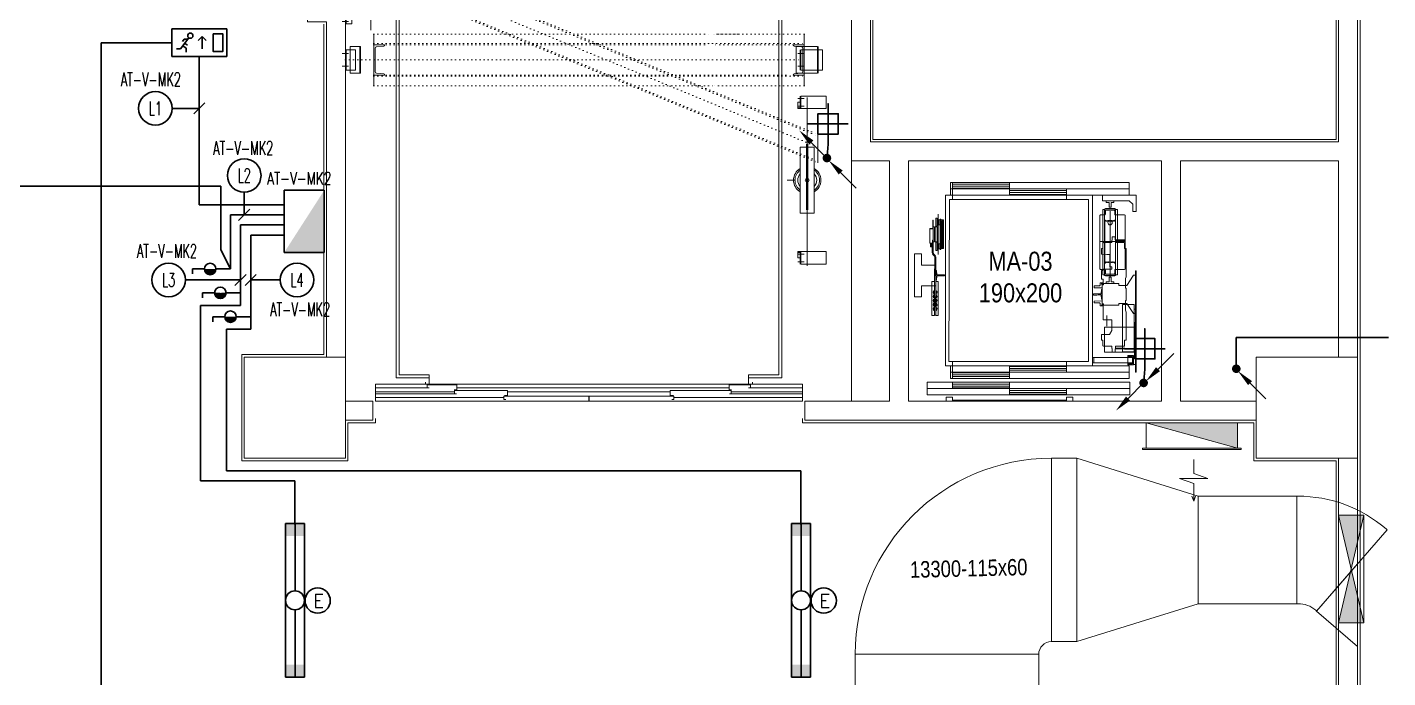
# Model space of a CAD drawing. Extents: x -2012 to 34975, y -1043 to 8321.
# Drawn here: x 24424 to 25500, y 2939 to 3453 of the extents above; entities that cross this region are included whole.
import ezdxf
from ezdxf.enums import TextEntityAlignment as Align

# ---------------------------------------------------------------- set-up
doc = ezdxf.new("R2010")
doc.units = 0
doc.header["$LTSCALE"] = 25
doc.header["$PDMODE"] = 1
doc.linetypes.add('DOT2', pattern=[0.125, 0, -0.125])
doc.layers.get('0').update_dxf_attribs({"color": 9, "lineweight": 9})
for name, color, linetype, lineweight in [('00', 9, 'Continuous', 9), ('01', 9, 'Continuous', 9), ('05V', 9, 'Continuous', 9), ('06D', 9, 'Continuous', 9), ('09', 9, 'Continuous', 9), ('14', 9, 'Continuous', 9), ('20', 9, 'DOT2', 9), ('21', 9, 'Continuous', 9), ('32-ekipman', 8, 'Continuous', 9), ('E-1x58W ETANŞ FLUORESAN ARMATÜR (DİKEY MONTAJ)', 7, 'Continuous', 30), ('E-1x8 W ACİL ÇIKIŞ ARMATÜRÜ (TİP2)', 7, 'Continuous', 30), ('E-2x36 W SIVAÜSTÜ FLUORESAN ARMATÜR (ETANŞ)', 7, 'Continuous', 30), ('E-ACİL AYDINLATMA KİTİ', 7, 'Continuous', 30), ('E-ANAHTAR (ETANŞ)', 7, 'Continuous', 30), ('E-AYDINLATMA VE PRİZ PANOSU', 7, 'Continuous', 30), ('E-KABLO', 7, 'Continuous', 30), ('E-LİNYE', 7, 'Continuous', 30), ('E-UPS PANOSU', 7, 'Continuous', 30), ('E-YUKARI ÇIKAN HAT', 7, 'Continuous', 30), ('E-YUKARIDAN GELEN HAT', 7, 'Continuous', 30)]:
    doc.layers.add(name, color=color, linetype=linetype, lineweight=lineweight)
doc.styles.add('E-YAZI', font='txttw.shx')
doc.styles.add('MuuM_TEXT-STANDART', font='ARIALN.TTF')
doc.styles.add('Y200-ARIAL', font='arial.ttf', dxfattribs={"width": 0.8})

# ---------------------------------------------------------------- blocks, each defined once
blk = doc.blocks.new('p-as-01')
at = {"layer": '06D'}
for p, q in [((-542, -67), (-542, -17)), ((-542, -17), (870, -17)), ((-542, -117), (-542, -67)), ((-542, -67), (870, -67)), ((870, -67), (-542, -67)), ((-525, -152), (-525, -17)), ((-525, -62), (-525, -17)), ((-525, -17), (-75, -17)), ((-525, -32), (-75, -32)), ((-525, -47), (-75, -47)), ((-75, -62), (-525, -62)), ((-75, -17), (-75, -62)), ((-75, -112), (-75, -67)), ((-75, -67), (375, -67)), ((-75, -82), (375, -82)), ((-75, -97), (375, -97)), ((375, -67), (375, -112)), ((870, -17), (870, -67)), ((870, -67), (870, -117)), ((582, -117), (-582, -117)), ((-582, -152), (-582, -117)), ((870, -117), (-582, -117)), ((-582, -120), (-582, -1432)), ((-550, -152), (-554, -1432)), ((550, -152), (-550, -152)), ((375, -112), (-75, -112)), ((375, -152), (375, -117)), ((550, -1432), (550, -152)), ((582, -1467), (582, -117)), ((660, -162), (660, -117)), ((660, -117), (925, -117)), ((720, -162), (660, -162)), ((690, -162), (690, -177)), ((750, -162), (690, -162)), ((690, -177), (712, -177)), ((712, -177), (712, -212)), ((712, -212), (728, -212)), ((872, -162), (720, -162)), ((728, -212), (728, -177)), ((728, -177), (750, -177)), ((750, -177), (750, -162)), ((900, -190), (872, -162)), ((900, -247), (900, -190)), ((925, -117), (925, -247)), ((-680, -377), (-680, -315)), ((-680, -315), (-680, -372)), ((-680, -315), (-678, -315)), ((-678, -315), (-680, -315)), ((-678, -377), (-678, -315)), ((-678, -315), (-678, -367)), ((-658, -364), (-658, -299)), ((-647, -299), (-658, -299)), ((-647, -364), (-647, -299)), ((-646, -320), (-647, -320)), ((-646, -320), (-646, -332)), ((-640, -322), (-646, -322)), ((-646, -332), (-646, -322)), ((-640, -267), (-640, -427)), ((-638, -267), (-640, -267)), ((-638, -267), (-638, -427)), ((-635, -322), (-638, -322)), ((-635, -312), (-635, -352)), ((-626, -312), (-635, -312)), ((-635, -332), (-635, -322)), ((-621, -307), (-626, -312)), ((-626, -312), (-626, -352)), ((-622, -308), (-622, -427)), ((-618, -307), (-621, -307)), ((-617, -308), (-618, -307)), ((-617, -308), (-617, -427)), ((-617, -318), (-614, -333)), ((-613, -313), (-599, -313)), ((-599, -313), (-613, -313)), ((-613, -315), (-613, -313)), ((-613, -313), (-613, -315)), ((-613, -315), (-599, -315)), ((-613, -315), (-599, -315)), ((-608, -318), (-610, -333)), ((-608, -535), (-608, -318)), ((-602, -318), (-608, -318)), ((-602, -318), (-602, -427)), ((-598, -319), (-598, -316)), ((-598, -316), (-598, -319)), ((-598, -319), (-598, -535)), ((-598, -319), (-598, -535)), ((-596, -316), (-596, -537)), ((-596, -537), (-596, -316)), ((676, -231), (663, -231)), ((663, -748), (663, -231)), ((676, -265), (676, -230)), ((676, -241), (676, -728)), ((679, -265), (676, -265)), ((679, -230), (679, -265)), ((679, -317), (681, -315)), ((679, -653), (679, -317)), ((681, -315), (684, -315)), ((757, -223), (683, -223)), ((683, -223), (757, -223)), ((757, -226), (683, -226)), ((684, -315), (686, -320)), ((694, -320), (695, -318)), ((695, -318), (697, -318)), ((697, -318), (698, -320)), ((706, -320), (707, -318)), ((707, -318), (709, -318)), ((709, -318), (710, -320)), ((718, -320), (719, -318)), ((719, -318), (721, -318)), ((720, -762), (720, -245)), ((721, -318), (722, -320)), ((730, -320), (731, -318)), ((731, -318), (733, -318)), ((733, -318), (734, -320)), ((742, -320), (743, -318)), ((743, -318), (745, -318)), ((745, -318), (746, -320)), ((754, -320), (756, -315)), ((756, -315), (760, -315)), ((760, -315), (762, -317)), ((761, -265), (761, -230)), ((764, -265), (761, -265)), ((762, -317), (762, -653)), ((764, -230), (764, -265)), ((764, -231), (778, -231)), ((764, -241), (764, -728)), ((778, -748), (778, -231)), ((925, -247), (900, -247)), ((-679, -382), (-706, -382)), ((-706, -493), (-706, -382)), ((-706, -383), (-678, -383)), ((-680, -372), (-678, -372)), ((-678, -372), (-680, -372)), ((-680, -377), (-680, -372)), ((-678, -377), (-680, -377)), ((-680, -377), (-678, -377)), ((-679, -382), (-679, -377)), ((-678, -367), (-678, -572)), ((-668, -367), (-678, -367)), ((-678, -367), (-678, -386)), ((-678, -372), (-678, -367)), ((-678, -377), (-678, -372)), ((-668, -367), (-668, -386)), ((-668, -427), (-668, -386)), ((-668, -396), (-668, -395)), ((-668, -427), (-668, -487)), ((-646, -367), (-662, -367)), ((-662, -367), (-662, -394)), ((-662, -427), (-662, -394)), ((-662, -394), (-662, -394)), ((-662, -395), (-662, -395)), ((-662, -460), (-662, -427)), ((-658, -342), (-658, -351)), ((-658, -360), (-658, -351)), ((-647, -364), (-658, -364)), ((-646, -344), (-647, -344)), ((-647, -351), (-647, -359)), ((-646, -332), (-646, -342)), ((-646, -344), (-646, -332)), ((-640, -342), (-646, -342)), ((-646, -394), (-646, -367)), ((-646, -427), (-646, -394)), ((-646, -460), (-646, -427)), ((-646, -395), (-646, -395)), ((-640, -427), (-640, -587)), ((-635, -342), (-638, -342)), ((-638, -427), (-638, -587)), ((-635, -332), (-635, -342)), ((-626, -352), (-635, -352)), ((-622, -356), (-626, -352)), ((-622, -546), (-622, -427)), ((-622, -432), (-622, -427)), ((-617, -546), (-617, -427)), ((-614, -520), (-614, -333)), ((-610, -333), (-614, -333)), ((-610, -333), (-610, -520)), ((-602, -535), (-602, -427)), ((690, -324), (690, -324)), ((702, -324), (702, -324)), ((714, -324), (714, -324)), ((726, -324), (726, -324)), ((738, -324), (738, -324)), ((750, -324), (750, -324)), ((-689, -498), (-701, -498)), ((-699, -498), (-699, -523)), ((-691, -498), (-691, -523)), ((-686, -572), (-686, -497)), ((-684, -476), (-684, -476)), ((-684, -493), (-684, -476)), ((-680, -477), (-680, -538)), ((-678, -477), (-680, -477)), ((-678, -477), (-680, -477)), ((-680, -482), (-680, -477)), ((-680, -538), (-680, -482)), ((-678, -482), (-680, -482)), ((-680, -482), (-678, -482)), ((-679, -477), (-679, -473)), ((-678, -449), (-678, -487)), ((-678, -477), (-678, -538)), ((-678, -482), (-678, -477)), ((-678, -538), (-678, -482)), ((-668, -487), (-678, -487)), ((-662, -459), (-662, -459)), ((-662, -460), (-662, -486)), ((-662, -460), (-662, -460)), ((-662, -486), (-646, -486)), ((-658, -554), (-658, -489)), ((-647, -489), (-658, -489)), ((-647, -554), (-647, -489)), ((-647, -503), (-647, -495)), ((-646, -510), (-647, -510)), ((-646, -534), (-647, -534)), ((-646, -486), (-646, -460)), ((-646, -460), (-646, -460)), ((-646, -510), (-646, -522)), ((-640, -512), (-646, -512)), ((-646, -522), (-646, -512)), ((-646, -534), (-646, -522)), ((-646, -522), (-646, -532)), ((-640, -532), (-646, -532)), ((-646, -459), (-646, -459)), ((-635, -512), (-638, -512)), ((-635, -532), (-638, -532)), ((-635, -542), (-635, -502)), ((-626, -502), (-635, -502)), ((-635, -522), (-635, -512)), ((-635, -522), (-635, -512)), ((-635, -522), (-635, -532)), ((-635, -522), (-635, -532)), ((-622, -498), (-626, -502)), ((-626, -542), (-626, -502)), ((-617, -535), (-614, -520)), ((-610, -520), (-614, -520)), ((-608, -535), (-610, -520)), ((-602, -535), (-608, -535)), ((-598, -535), (-598, -537)), ((-598, -535), (-598, -537)), ((640, -485), (840, -485)), ((-771, -582), (-825, -582)), ((-825, -582), (-825, -752)), ((-771, -670), (-771, -582)), ((-680, -538), (-678, -538)), ((-680, -538), (-678, -538)), ((-679, -589), (-671, -598)), ((-673, -584), (-665, -592)), ((-666, -609), (-666, -752)), ((-658, -550), (-658, -541)), ((-647, -554), (-658, -554)), ((-658, -609), (-658, -752)), ((-638, -587), (-640, -587)), ((-626, -542), (-635, -542)), ((-621, -547), (-626, -542)), ((-618, -547), (-621, -547)), ((-617, -546), (-618, -547)), ((-613, -538), (-599, -538)), ((-599, -538), (-613, -538)), ((-613, -538), (-613, -540)), ((-613, -538), (-613, -540)), ((-613, -540), (-599, -540)), ((-613, -540), (-599, -540)), ((-825, -752), (-825, -922)), ((-658, -670), (-771, -670)), ((-668, -1066), (-668, -700)), ((-668, -700), (-658, -700)), ((-666, -752), (-658, -752)), ((-658, -752), (-658, -670)), ((-658, -1066), (-658, -700)), ((-652, -713), (-658, -711)), ((-658, -711), (-658, -793)), ((-658, -834), (-658, -752)), ((-658, -752), (-658, -752)), ((-650, -748), (-652, -713)), ((-625, -748), (-650, -748)), ((-615, -748), (-625, -748)), ((-590, -748), (-615, -748)), ((-590, -756), (-590, -748)), ((676, -748), (663, -748)), ((679, -714), (676, -714)), ((676, -714), (676, -749)), ((681, -655), (679, -653)), ((679, -749), (679, -714)), ((684, -655), (681, -655)), ((686, -649), (684, -655)), ((690, -646), (690, -646)), ((695, -651), (694, -649)), ((697, -651), (695, -651)), ((698, -649), (697, -651)), ((702, -646), (702, -646)), ((707, -651), (706, -649)), ((709, -651), (707, -651)), ((710, -649), (709, -651)), ((714, -646), (714, -646)), ((719, -651), (718, -649)), ((721, -651), (719, -651)), ((722, -649), (721, -651)), ((726, -646), (726, -646)), ((731, -651), (730, -649)), ((733, -651), (731, -651)), ((734, -649), (733, -651)), ((738, -646), (738, -646)), ((743, -651), (742, -649)), ((745, -651), (743, -651)), ((746, -649), (745, -651)), ((750, -646), (750, -646)), ((756, -655), (754, -649)), ((760, -655), (756, -655)), ((762, -653), (760, -655)), ((764, -714), (761, -714)), ((761, -714), (761, -749)), ((764, -749), (764, -714)), ((764, -748), (778, -748)), ((852, -832), (904, -751)), ((904, -751), (920, -751)), ((920, -751), (920, -730)), ((920, -730), (925, -730)), ((925, -730), (925, -903)), ((-771, -922), (-771, -834)), ((-771, -834), (-658, -834)), ((-688, -1070), (-688, -800)), ((-674, -800), (-688, -800)), ((-674, -800), (-674, -802)), ((-674, -802), (-674, -800)), ((-674, -800), (-668, -800)), ((-674, -802), (-674, -802)), ((-668, -912), (-668, -800)), ((-668, -804), (-668, -800)), ((-668, -804), (-668, -804)), ((-658, -793), (-652, -790)), ((-658, -804), (-658, -800)), ((-658, -800), (-652, -800)), ((-658, -804), (-658, -829)), ((-658, -804), (-658, -804)), ((-652, -790), (-650, -756)), ((-652, -802), (-652, -800)), ((-638, -800), (-652, -800)), ((-652, -800), (-652, -802)), ((-652, -802), (-652, -802)), ((-650, -756), (-625, -756)), ((-638, -1070), (-638, -800)), ((-625, -756), (-615, -756)), ((-615, -756), (-590, -756)), ((653, -821), (653, -817)), ((653, -817), (788, -817)), ((668, -821), (653, -821)), ((658, -902), (658, -827)), ((658, -827), (668, -827)), ((668, -827), (668, -821)), ((757, -753), (683, -753)), ((757, -756), (683, -756)), ((683, -756), (757, -756)), ((712, -802), (690, -802)), ((690, -802), (690, -817)), ((690, -817), (750, -817)), ((728, -767), (712, -767)), ((712, -767), (712, -802)), ((728, -802), (728, -767)), ((750, -802), (728, -802)), ((750, -817), (750, -802)), ((788, -817), (788, -832)), ((788, -832), (852, -832)), ((-825, -922), (-771, -922)), ((-668, -877), (-672, -880)), ((-672, -880), (-672, -890)), ((-672, -890), (-668, -893)), ((-668, -910), (-672, -913)), ((-672, -913), (-672, -923)), ((-672, -923), (-668, -926)), ((-668, -943), (-672, -946)), ((-672, -946), (-672, -956)), ((-672, -956), (-668, -959)), ((-654, -880), (-658, -877)), ((-658, -893), (-654, -890)), ((-654, -913), (-658, -910)), ((-658, -926), (-654, -923)), ((-654, -946), (-658, -943)), ((-658, -959), (-654, -956)), ((-654, -890), (-654, -880)), ((-654, -923), (-654, -913)), ((-654, -956), (-654, -946)), ((615, -898), (590, -898)), ((590, -898), (590, -907)), ((590, -907), (615, -907)), ((625, -898), (615, -898)), ((615, -907), (625, -906)), ((650, -898), (625, -898)), ((625, -906), (650, -906)), ((652, -864), (650, -898)), ((650, -906), (652, -941)), ((658, -861), (652, -864)), ((652, -941), (658, -943)), ((658, -943), (658, -861)), ((658, -903), (658, -902)), ((658, -978), (658, -903)), ((925, -903), (925, -1076)), ((-674, -1070), (-688, -1070)), ((-674, -1070), (-674, -1068)), ((-674, -1068), (-674, -1069)), ((-674, -1068), (-674, -1068)), ((-674, -1068), (-674, -1068)), ((-674, -1069), (-668, -1069)), ((-668, -976), (-672, -979)), ((-672, -979), (-672, -989)), ((-672, -989), (-668, -992)), ((-668, -1009), (-672, -1012)), ((-672, -1012), (-672, -1022)), ((-672, -1022), (-668, -1025)), ((-668, -1066), (-668, -1069)), ((-668, -1066), (-668, -1066)), ((-668, -1066), (-658, -1066)), ((-654, -979), (-658, -976)), ((-658, -992), (-654, -989)), ((-654, -1012), (-658, -1009)), ((-658, -1025), (-654, -1022)), ((-658, -1064), (-658, -1040)), ((-658, -1066), (-658, -1069)), ((-658, -1066), (-658, -1066)), ((-658, -1069), (-652, -1069)), ((-654, -989), (-654, -979)), ((-654, -1022), (-654, -1012)), ((-652, -1070), (-652, -1066)), ((-652, -1066), (-652, -1069)), ((-652, -1066), (-652, -1066)), ((-638, -1070), (-652, -1070)), ((653, -988), (653, -984)), ((653, -984), (668, -984)), ((788, -988), (653, -988)), ((668, -978), (658, -978)), ((668, -984), (668, -978)), ((852, -973), (788, -973)), ((788, -973), (788, -988)), ((904, -1054), (852, -973)), ((920, -1054), (904, -1054)), ((920, -1076), (920, -1054)), ((925, -1076), (920, -1076)), ((-582, -1432), (-582, -1467)), ((870, -1467), (-582, -1467)), ((-554, -1432), (-525, -1432)), ((550, -1432), (-554, -1432)), ((-542, -1467), (-542, -1517)), ((-525, -1432), (-525, -1567)), ((375, -1472), (-75, -1472)), ((-75, -1472), (-75, -1517)), ((-75, -1487), (375, -1487)), ((-75, -1502), (375, -1502)), ((550, -1432), (375, -1432)), ((375, -1432), (375, -1467)), ((375, -1517), (375, -1472)), ((592, -1402), (582, -1402)), ((582, -1402), (582, -1442)), ((582, -1432), (582, -1467)), ((582, -1442), (592, -1442)), ((592, -1442), (592, -1402)), ((897, -1402), (592, -1402)), ((592, -1402), (592, -1442)), ((592, -1442), (897, -1442)), ((870, -1517), (870, -1467)), ((897, -1442), (897, -1402)), ((875, -1597), (-725, -1597)), ((-725, -1597), (-725, -1647)), ((-542, -1517), (870, -1517)), ((870, -1517), (-542, -1517)), ((-542, -1517), (-542, -1567)), ((-542, -1567), (870, -1567)), ((-75, -1522), (-525, -1522)), ((-525, -1522), (-525, -1567)), ((-525, -1537), (-75, -1537)), ((-525, -1552), (-75, -1552)), ((-525, -1567), (-75, -1567)), ((-75, -1597), (-525, -1597)), ((-525, -1597), (-525, -1642)), ((-525, -1612), (-75, -1612)), ((-75, -1517), (375, -1517)), ((-75, -1567), (-75, -1522)), ((-75, -1642), (-75, -1597)), ((870, -1567), (870, -1517)), ((875, -1647), (875, -1597)), ((875, -1647), (-725, -1647)), ((-725, -1647), (-725, -1697)), ((-725, -1647), (875, -1647)), ((-725, -1697), (875, -1697)), ((-525, -1714), (-575, -1714)), ((-575, -1714), (-575, -1747)), ((-525, -1627), (-75, -1627)), ((-525, -1642), (-75, -1642)), ((-525, -1747), (-525, -1714)), ((375, -1647), (-75, -1647)), ((-75, -1647), (-75, -1692)), ((-75, -1662), (375, -1662)), ((-75, -1677), (375, -1677)), ((-75, -1692), (375, -1692)), ((375, -1692), (375, -1647)), ((375, -1714), (425, -1714)), ((375, -1747), (375, -1714)), ((425, -1714), (425, -1747)), ((875, -1697), (875, -1647)), ((-575, -1747), (-525, -1747)), ((-525, -1737), (375, -1737)), ((425, -1747), (375, -1747))]:
    blk.add_line(p, q, dxfattribs=at)
at = {"layer": '06D', "ltscale": 15}
for p, q in [((640, -279), (640, -700)), ((678, -274), (645, -274)), ((683, -242), (683, -269)), ((752, -237), (688, -237)), ((757, -269), (757, -242)), ((835, -274), (762, -274)), ((840, -700), (840, -279)), ((645, -705), (678, -705)), ((683, -710), (683, -737)), ((688, -742), (752, -742)), ((757, -737), (757, -710)), ((762, -705), (835, -705))]:
    blk.add_line(p, q, dxfattribs=at)
at = {"layer": '06D', "ltscale": 0.25}
for p, q in [((667, -493), (664, -496)), ((664, -496), (664, -539)), ((734, -493), (667, -493)), ((737, -473), (734, -473)), ((734, -473), (734, -493)), ((761, -446), (737, -446)), ((737, -446), (737, -473)), ((761, -472), (761, -446)), ((837, -472), (761, -472)), ((764, -493), (764, -478)), ((764, -478), (837, -478)), ((831, -493), (764, -493)), ((834, -496), (831, -493)), ((834, -539), (834, -496)), ((837, -478), (837, -472)), ((664, -539), (652, -539)), ((652, -539), (652, -582)), ((655, -585), (694, -586)), ((694, -586), (719, -587)), ((719, -587), (719, -685)), ((846, -539), (834, -539)), ((846, -763), (846, -539)), ((666, -714), (652, -714)), ((652, -714), (652, -783)), ((733, -702), (666, -702)), ((666, -702), (666, -714)), ((719, -685), (733, -685)), ((733, -685), (733, -702)), ((594, -838), (594, -847)), ((637, -834), (597, -835)), ((597, -850), (658, -851)), ((637, -834), (637, -834)), ((641, -815), (641, -829)), ((666, -812), (644, -812)), ((652, -783), (666, -783)), ((658, -851), (658, -953)), ((666, -783), (666, -812)), ((842, -776), (846, -763)), ((842, -853), (842, -776)), ((843, -853), (842, -853)), ((846, -949), (846, -856)), ((-659, -920), (-659, -1004)), ((594, -958), (594, -966)), ((658, -953), (597, -955)), ((842, -1028), (842, -952)), ((842, -952), (843, -952)), ((597, -969), (637, -970)), ((637, -970), (637, -970)), ((641, -975), (641, -989)), ((644, -992), (666, -992)), ((666, -992), (666, -1102)), ((695, -1070), (695, -1154)), ((846, -1042), (842, -1028)), ((846, -1265), (846, -1042)), ((666, -1102), (733, -1102)), ((733, -1102), (733, -1187)), ((652, -1223), (652, -1265)), ((652, -1265), (664, -1265)), ((716, -1218), (655, -1220)), ((664, -1265), (664, -1308)), ((733, -1187), (716, -1218)), ((834, -1308), (834, -1265)), ((834, -1265), (846, -1265)), ((664, -1308), (667, -1311)), ((667, -1311), (734, -1311)), ((734, -1311), (734, -1331)), ((734, -1331), (737, -1331)), ((737, -1331), (737, -1358)), ((737, -1358), (761, -1358)), ((761, -1358), (761, -1332)), ((761, -1332), (837, -1332)), ((764, -1326), (764, -1311)), ((764, -1311), (831, -1311)), ((837, -1326), (764, -1326)), ((831, -1311), (834, -1308)), ((837, -1332), (837, -1326))]:
    blk.add_line(p, q, dxfattribs=at)
at = {"layer": '06D', "linetype": 'Continuous', "ltscale": 0.25}
for p, q in [((921, -717), (921, -1301)), ((921, -717), (925, -717)), ((925, -717), (925, -1300)), ((911, -983), (818, -983)), ((818, -983), (818, -1357)), ((911, -1357), (911, -983)), ((911, -1319), (911, -1019)), ((911, -1019), (921, -1019)), ((921, -1019), (921, -1319)), ((676, -1160), (676, -1360)), ((921, -1160), (676, -1160)), ((921, -1123), (916, -1123)), ((921, -1123), (916, -1123)), ((916, -1398), (916, -1123)), ((921, -1398), (921, -1123)), ((921, -1360), (676, -1360)), ((818, -1357), (911, -1357)), ((921, -1319), (911, -1319)), ((916, -1398), (921, -1398)), ((921, -1301), (921, -1309)), ((921, -1309), (921, -1315)), ((921, -1315), (921, -1323)), ((921, -1323), (921, -1517)), ((925, -1300), (925, -1309)), ((925, -1309), (925, -1315)), ((925, -1315), (925, -1324)), ((925, -1324), (925, -1517)), ((921, -1517), (925, -1517))]:
    blk.add_line(p, q, dxfattribs=at)
at = {"layer": '06D', "ltscale": 30}
for p, q in [((861, -1386), (861, -1458)), ((905, -1386), (861, -1386)), ((897, -1392), (861, -1392)), ((897, -1392), (897, -1452)), ((897, -1452), (861, -1452)), ((905, -1458), (861, -1458))]:
    blk.add_line(p, q, dxfattribs=at)
at = {"layer": '06D', "ltscale": 6}
for p, q in [((905, -1386), (905, -1458)), ((905, -1387), (925, -1387)), ((923, -1387), (923, -1457)), ((925, -1387), (925, -1457)), ((925, -1457), (905, -1457))]:
    blk.add_line(p, q, dxfattribs=at)
at = {"layer": '06D'}
for centre, radius in [((720, -335), 17.5), ((-612, -327), 3), ((-612, -527), 3)]:
    blk.add_circle(centre, radius, dxfattribs=at)
for centre, radius, start, end in [((-599, -316), 3, 0, 90), ((-599, -316), 3, 0, 90), ((-599, -316), 1, 0, 90), ((-599, -316), 1, 0, 90), ((645, -279), 5, 90, 180), ((683, -230), 7, 90, 180), ((678, -269), 5, 270, 0), ((683, -230), 4, 90, 180), ((688, -242), 5, 90, 180), ((690, -319), 4.3, 195, 270), ((690, -319), 4.3, 270, 345), ((702, -319), 4.3, 195, 270), ((702, -319), 4.3, 270, 345), ((714, -319), 4.3, 195, 270), ((714, -319), 4.3, 270, 345), ((726, -319), 4.3, 195, 270), ((726, -319), 4.3, 270, 345), ((738, -319), 4.3, 195, 270), ((738, -319), 4.3, 270, 345), ((750, -319), 4.3, 195, 270), ((750, -319), 4.3, 270, 345), ((752, -242), 5, 0, 90), ((757, -230), 7, 0, 90), ((757, -230), 4, 0, 90), ((762, -269), 5, 180, 270), ((835, -279), 5, 0, 90), ((-612, -327), 3, 0, 180), ((-612, -327), 3, 180, 0), ((-701, -493), 5, 180, 270), ((-695, -523), 4, 180, 0), ((-689, -493), 5, 270, 0), ((-684, -470), 6, 270, 0), ((-612, -527), 3, 0, 180), ((-612, -527), 3, 180, 0), ((-599, -537), 1, 270, 0), ((-599, -537), 3, 270, 0), ((-599, -537), 3, 270, 0), ((-599, -537), 1, 270, 0), ((-662, -572), 24, 180, 225), ((-662, -572), 16, 180, 225), ((-682, -609), 16, 0, 45), ((-682, -609), 24, 0, 45), ((645, -700), 5, 180, 270), ((683, -749), 7, 180, 270), ((678, -710), 5, 0, 90), ((683, -749), 4, 180, 270), ((688, -737), 5, 180, 270), ((690, -650), 4.3, 90, 165), ((690, -650), 4.3, 15, 90), ((702, -650), 4.3, 90, 165), ((702, -650), 4.3, 15, 90), ((714, -650), 4.3, 90, 165), ((714, -650), 4.3, 15, 90), ((726, -650), 4.3, 90, 165), ((726, -650), 4.3, 15, 90), ((738, -650), 4.3, 90, 165), ((738, -650), 4.3, 15, 90), ((750, -650), 4.3, 90, 165), ((750, -650), 4.3, 15, 90), ((752, -737), 5, 270, 0), ((762, -710), 5, 90, 180), ((757, -749), 4, 270, 0), ((757, -749), 7, 270, 0), ((835, -700), 5, 270, 0), ((-663, -885), 15, 109.4712, 250.5288), ((-663, -918), 15, 109.4712, 250.5288), ((-663, -951), 15, 109.4712, 250.5288), ((-663, -885), 9.5, 121.7569, 238.2431), ((-663, -918), 9.5, 121.7569, 238.2431), ((-663, -951), 9.5, 121.7569, 238.2431), ((-663, -885), 6, 146.4427, 213.5573), ((-663, -918), 6, 146.4427, 213.5573), ((-663, -951), 6, 146.4427, 213.5573), ((-663, -885), 15, 289.4712, 70.5288), ((-663, -885), 9.5, 301.7569, 58.2431), ((-663, -885), 6, 326.4427, 33.5573), ((-663, -918), 15, 289.4712, 70.5288), ((-663, -918), 9.5, 301.7569, 58.2431), ((-663, -918), 6, 326.4427, 33.5573), ((-663, -951), 15, 289.4712, 70.5288), ((-663, -951), 9.5, 301.7569, 58.2431), ((-663, -951), 6, 326.4427, 33.5573), ((-663, -984), 15, 109.4712, 250.5288), ((-663, -1017), 15, 109.4712, 250.5288), ((-663, -984), 9.5, 121.7569, 238.2431), ((-663, -1017), 9.5, 121.7569, 238.2431), ((-663, -984), 6, 146.4427, 213.5573), ((-663, -1017), 6, 146.4427, 213.5573), ((-663, -984), 15, 289.4712, 70.5288), ((-663, -984), 9.5, 301.7569, 58.2431), ((-663, -984), 6, 326.4427, 33.5573), ((-663, -1017), 15, 289.4712, 70.5288), ((-663, -1017), 9.5, 301.7569, 58.2431), ((-663, -1017), 6, 326.4427, 33.5573)]:
    blk.add_arc(centre, radius, start, end, dxfattribs=at)
at = {"layer": '06D', "ltscale": 0.25}
for centre, radius, start, end in [((655, -582), 2.98, 180, 268.4759), ((597, -838), 3, 91.5, 180), ((597, -847), 2.99, 180, 268.6138), ((636, -829), 5, 280.303, 360), ((644, -815), 3, 90, 180), ((843, -856), 3, 360, 90), ((597, -958), 3, 91.3862, 180), ((597, -966), 3, 180, 268.5), ((843, -949), 3, 270, 0), ((636, -975), 5, 360, 79.697), ((644, -989), 3, 180, 270), ((655, -1223), 2.98, 91.5241, 180)]:
    blk.add_arc(centre, radius, start, end, dxfattribs=at)
blk = doc.blocks.new('p-kolon-80x80-vw')
at = {"layer": '01'}
blk.add_lwpolyline([(-40, -40), (-40, 40), (40, 40), (40, -40)], close=True, dxfattribs=at)
blk = doc.blocks.new('NPU240')
for p, q in [((0, -120), (0, 120)), ((0, 120), (85, 120)), ((21, 105), (79, 110)), ((85, 120), (85, 117)), ((10, -92), (10, 92)), ((21, -105), (79, -110)), ((0, -120), (85, -120)), ((85, -120), (85, -117))]:
    blk.add_line(p, q)
for centre, radius, start, end in [((78, 117), 6.5, 275, 0), ((22, 92), 13, 95, 180), ((22, -92), 13, 180, 265), ((78, -117), 6.5, 0, 85)]:
    blk.add_arc(centre, radius, start, end)
blk = doc.blocks.new('asansr-acilmayan')
for p in [(1926.2, 24884.5), (1926.2, 24884.5), (1926.2, 24884.5), (1926.2, 24866.5)]:
    blk.add_point(p)
at = {"layer": '06D'}
for p, q in [((1593.7, 25263.7), (1593.7, 25277.2)), ((1931.2, 25277.2), (1593.7, 25277.2)), ((1695.3, 25274.2), (1593.7, 25274.2)), ((1931.2, 25274.2), (1829.6, 25274.2)), ((1931.2, 25277.2), (1931.2, 25263.7)), ((1656.2, 25271.2), (1593.7, 25271.2)), ((1656.2, 25268.7), (1593.7, 25268.7)), ((1634.7, 25266.7), (1593.7, 25266.7)), ((1931.2, 25263.7), (1593.7, 25263.7)), ((1873.2, 25266.7), (1658, 25266.7)), ((1826.8, 25271.2), (1698.2, 25271.2)), ((1826.8, 25268.7), (1698.2, 25268.7)), ((1931.2, 25271.2), (1875, 25271.2)), ((1931.2, 25268.7), (1875, 25268.7)), ((1931.2, 25266.7), (1890.2, 25266.7)), ((1610, 25258.7), (1610, 24624.2)), ((1636.2, 25258.7), (1610, 25258.7)), ((1612.5, 25256.2), (1612.5, 24626.7)), ((1636.2, 25256.2), (1612.5, 25256.2)), ((1636.2, 25258.7), (1636.2, 25256.2)), ((1888.7, 25258.7), (1888.7, 25256.2)), ((1888.7, 25258.7), (1915, 25258.7)), ((1888.7, 25256.2), (1912.5, 25256.2)), ((1912.5, 24626.7), (1912.5, 25256.2)), ((1915, 24624.2), (1915, 25258.7)), ((1567.5, 25037.5), (1572.5, 25037.5)), ((1570, 25039.5), (1575, 25039.5)), ((1570, 25039.5), (1570, 25029.5)), ((1570.5, 25039.5), (1570.5, 25029.5)), ((1575, 25039.5), (1575, 25029.5)), ((1567.5, 25029), (1572.5, 25029)), ((1570, 25032), (1597.5, 25032)), ((1570, 25027.6), (1597.5, 25027.6)), ((1570, 25027), (1597.5, 25027)), ((1570, 25027), (1575, 25027)), ((1590, 25032), (1590, 24899)), ((1597.5, 25032), (1597.5, 25027)), ((1584.5, 24996.5), (1584.5, 24944.5)), ((1589.5, 24996.5), (1584.5, 24996.5)), ((1589.5, 24944.5), (1589.5, 24996.5)), ((1590.5, 24944.5), (1590.5, 24996.5)), ((1590.5, 24996.5), (1595.5, 24996.5)), ((1595.5, 24944.5), (1595.5, 24996.5)), ((1574.1, 24970.5), (1605.8, 24970.5)), ((1583.5, 24964.8), (1583.6, 24942.5)), ((1584.5, 24944.5), (1589.5, 24944.5)), ((1595.5, 24944.5), (1590.5, 24944.5)), ((1567.5, 24912), (1572.5, 24912)), ((1570, 24914), (1597.5, 24914)), ((1570, 24904), (1570, 24914)), ((1570, 24914), (1575, 24914)), ((1570, 24913.4), (1597.5, 24913.4)), ((1570, 24909), (1597.5, 24909)), ((1570.5, 24904), (1570.5, 24914)), ((1575, 24904), (1575, 24914)), ((1597.5, 24909), (1597.5, 24914)), ((1567.5, 24906), (1572.5, 24906)), ((1570, 24904), (1575, 24904)), ((1592.5, 24887.5), (1592.5, 24896)), ((1932.5, 24887.5), (1932.5, 24896)), ((1572.5, 24880.5), (1567.5, 24880.5)), ((1570, 24867.5), (1570, 24883.5)), ((1570, 24883.5), (1578, 24883.5)), ((1570.5, 24867.5), (1570.5, 24883.5)), ((1573.8, 24865), (1573.8, 24886)), ((1573.8, 24886), (1581.8, 24886)), ((1578, 24883.5), (1578, 24867.5)), ((1581.3, 24886), (1581.3, 24865)), ((1581.8, 24886), (1581.8, 24865)), ((1926.2, 24886), (1926.2, 24865)), ((1943.2, 24886), (1926.2, 24886)), ((1927.5, 24880.5), (1932.5, 24880.5)), ((1929.5, 24883.5), (1929.5, 24867.5)), ((1947, 24883.5), (1930, 24883.5)), ((1930, 24883.5), (1930, 24867.5)), ((1943.2, 24865), (1943.2, 24886)), ((1943.7, 24865), (1943.7, 24886)), ((1947, 24867.5), (1947, 24883.5)), ((1572.5, 24870.5), (1567.5, 24870.5)), ((1578, 24867.5), (1570, 24867.5)), ((1581.8, 24865), (1573.8, 24865)), ((1926.2, 24865), (1943.2, 24865)), ((1927.5, 24870.5), (1932.5, 24870.5)), ((1930, 24867.5), (1947, 24867.5)), ((1592.5, 24863.5), (1592.5, 24855)), ((1932.5, 24863.5), (1932.5, 24855)), ((1932.5, 24845), (1927.5, 24845)), ((1929.5, 24847), (1929.5, 24837)), ((1930, 24847), (1930, 24837)), ((1930, 24847), (1950, 24847)), ((1935, 24712.7), (1935, 24845.7)), ((1950, 24847), (1950, 24837)), ((1930, 24842), (1927.5, 24842)), ((1927.5, 24842), (1927.5, 24837)), ((1932.5, 24839), (1927.5, 24839)), ((1930, 24837.6), (1927.5, 24837.6)), ((1930, 24837), (1927.5, 24837)), ((1930, 24837), (1950, 24837)), ((1943.5, 24794.2), (1943.5, 24816.5)), ((1929.5, 24806.5), (1929.5, 24754.5)), ((1929.5, 24806.5), (1934.5, 24806.5)), ((1934.5, 24809), (1934.5, 24757)), ((1935.5, 24809), (1935.5, 24757)), ((1940.5, 24806.5), (1935.5, 24806.5)), ((1940.5, 24754.5), (1940.5, 24806.5)), ((1925.8, 24780.5), (1919.1, 24780.5)), ((1934.5, 24754.5), (1929.5, 24754.5)), ((1935.5, 24754.5), (1940.5, 24754.5)), ((1930, 24724), (1927.5, 24724)), ((1927.5, 24719), (1927.5, 24724)), ((1930, 24723.4), (1927.5, 24723.4)), ((1932.5, 24722), (1927.5, 24722)), ((1930, 24719), (1927.5, 24719)), ((1932.5, 24716), (1927.5, 24716)), ((1929.5, 24714), (1929.5, 24724)), ((1930, 24724), (1950, 24724)), ((1930, 24714), (1930, 24724)), ((1950, 24714), (1950, 24724)), ((1930, 24714), (1950, 24714)), ((1593.7, 24619.2), (1593.7, 24605.7)), ((1931.2, 24619.2), (1593.7, 24619.2)), ((1636.2, 24624.2), (1610, 24624.2)), ((1636.2, 24626.7), (1612.5, 24626.7)), ((1636.2, 24624.2), (1636.2, 24626.7)), ((1888.7, 24624.2), (1888.7, 24626.7)), ((1888.7, 24626.7), (1912.5, 24626.7)), ((1888.7, 24624.2), (1915, 24624.2)), ((1931.2, 24605.7), (1931.2, 24619.2)), ((1634.7, 24616.2), (1593.7, 24616.2)), ((1656.2, 24613.2), (1593.7, 24613.2)), ((1656.2, 24611.7), (1593.7, 24611.7)), ((1695.3, 24608.7), (1593.7, 24608.7)), ((1873.2, 24616.2), (1658, 24616.2)), ((1826.8, 24613.2), (1698.2, 24613.2)), ((1931.2, 24608.7), (1829.6, 24608.7)), ((1931.2, 24613.2), (1875, 24613.2)), ((1931.2, 24611.7), (1875, 24611.7)), ((1931.2, 24616.2), (1890.2, 24616.2)), ((1931.2, 24605.7), (1593.7, 24605.7))]:
    blk.add_line(p, q, dxfattribs=at)
for points in [[(1760.8, 25277.2), (1762.3, 25277.2), (1762.3, 25273.2), (1695.3, 25273.2), (1695.3, 25275.7), (1696.8, 25275.7)], [(1764.1, 25277.2), (1762.6, 25277.2), (1762.6, 25273.2), (1829.6, 25273.2), (1829.6, 25275.7), (1828.1, 25275.7)], [(1633.2, 25262.2), (1633.2, 25263.7), (1636.2, 25263.7), (1636.2, 25258.7)], [(1656, 25268.2), (1658, 25268.2), (1658, 25264.2), (1634.7, 25264.2), (1634.7, 25266.7), (1636.2, 25266.7)], [(1695.7, 25272.7), (1698.2, 25272.7), (1698.2, 25268.7), (1656.2, 25268.7), (1656.2, 25271.2), (1657.7, 25271.2)], [(1829.3, 25272.7), (1826.8, 25272.7), (1826.8, 25268.7), (1875, 25268.7), (1875, 25271.2), (1873.5, 25271.2)], [(1875.2, 25268.2), (1873.2, 25268.2), (1873.2, 25264.2), (1890.2, 25264.2), (1890.2, 25266.7), (1888.7, 25266.7)], [(1891.7, 25262.2), (1891.7, 25263.7), (1888.7, 25263.7), (1888.7, 25258.7)], [(1633.2, 24620.7), (1633.2, 24619.2), (1636.2, 24619.2), (1636.2, 24624.2)], [(1656, 24614.7), (1658, 24614.7), (1658, 24618.7), (1634.7, 24618.7), (1634.7, 24616.2), (1636.2, 24616.2)], [(1875.2, 24614.7), (1873.2, 24614.7), (1873.2, 24618.7), (1890.2, 24618.7), (1890.2, 24616.2), (1888.7, 24616.2)], [(1891.7, 24620.7), (1891.7, 24619.2), (1888.7, 24619.2), (1888.7, 24624.2)], [(1695.7, 24610.2), (1698.2, 24610.2), (1698.2, 24614.2), (1656.2, 24614.2), (1656.2, 24611.7), (1657.7, 24611.7)], [(1760.8, 24605.7), (1762.3, 24605.7), (1762.3, 24609.7), (1695.3, 24609.7), (1695.3, 24607.2), (1696.8, 24607.2)], [(1764.1, 24605.7), (1762.6, 24605.7), (1762.6, 24609.7), (1829.6, 24609.7), (1829.6, 24607.2), (1828.1, 24607.2)], [(1829.3, 24610.2), (1826.8, 24610.2), (1826.8, 24614.2), (1875, 24614.2), (1875, 24611.7), (1873.5, 24611.7)]]:
    blk.add_lwpolyline(points, dxfattribs=at)
for centre in [(1590, 24970.5), (1935, 24780.5)]:
    blk.add_circle(centre, 1.5, dxfattribs=at)
for centre, radius, start, end in [((1590, 24970.5), 10.8, 120.4584, 239.5416), ((1590, 24970.5), 9.7, 124.542, 235.458), ((1590, 24970.5), 7.5, 137.1666, 222.8334), ((1590, 24970.5), 10.8, 300.4584, 59.5416), ((1590, 24970.5), 9.7, 304.542, 55.458), ((1590, 24970.5), 7.5, 317.1666, 42.8334), ((1935, 24780.5), 10.8, 120.4584, 239.5416), ((1935, 24780.5), 10.8, 300.4584, 59.5416), ((1935, 24780.5), 9.7, 124.542, 235.458), ((1935, 24780.5), 7.5, 137.1666, 222.8334), ((1935, 24780.5), 9.7, 304.542, 55.458), ((1935, 24780.5), 7.5, 317.1666, 42.8334)]:
    blk.add_arc(centre, radius, start, end, dxfattribs=at)
for p in [(1573.8, 24884.5), (1943.2, 24884.5), (1573.8, 24866.5), (1573.8, 24866.5), (1573.8, 24866.5), (1581.8, 24866.5)]:
    blk.add_point(p, dxfattribs=at)
at = {"layer": '20'}
for p, q in [((1583.5, 24963.6), (1943, 24815.4)), ((1583.6, 24964.7), (1943.5, 24816.5)), ((1579.1, 24956.7), (1943.5, 24806.6)), ((1583.6, 24942.5), (1943.5, 24794.2)), ((1584, 24943.5), (1943.5, 24795.4)), ((1592.5, 24896), (1860, 24896)), ((1592.5, 24888.4), (1932.5, 24888.4)), ((1592.5, 24887.5), (1860, 24887.5)), ((1880, 24896), (1860, 24896)), ((1932.5, 24896), (1860, 24896)), ((1924, 24887.5), (1860, 24887.5)), ((1570, 24875.5), (1930, 24875.5)), ((1592.5, 24863.5), (1924, 24863.5)), ((1592.5, 24862.6), (1932.5, 24862.6)), ((1592.5, 24855), (1862.5, 24855)), ((1932.5, 24855), (1860, 24855))]:
    blk.add_line(p, q, dxfattribs=at)
at = {"layer": '06D', "xscale": 0.0999999999985448, "yscale": 0.0999999999985448, "zscale": 0.0999999999985448}
blk.add_blockref('NPU240', (1592.5, 24875.5), dxfattribs=at)
at = {"layer": '06D', "xscale": 0.0999999999985448, "yscale": 0.0999999999985448, "zscale": 0.0999999999985448, "rotation": 180}
blk.add_blockref('NPU240', (1932.5, 24875.5), dxfattribs=at)
blk = doc.blocks.new('p-krt-yangindolabi_vw')
at = {"layer": '09'}
h = blk.add_hatch(color=252, dxfattribs=at)
h.dxf.hatch_style = 1
h.paths.add_polyline_path([(0, 20), (-72, 0), (0, 0)])
at = {"linetype": 'Continuous'}
blk.add_lwpolyline([(-35.9, 58), (-34.5, 61.9), (-34.5, 47.9), (-45.7, 44), (-23.3, 44), (-34.5, 40), (-34.5, 29.1)], dxfattribs=at)
for points in [[(-34.5, 61.9), (-35.9, 58)], [(-34.5, 61.9), (-33.1, 58)]]:
    blk.add_lwpolyline(points)
for points in [[(-72, 20), (-75, 20), (-75, 21), (3, 21), (3, 20)], [(-72, 0), (0, 0), (0, 20), (-72, 20)], [(0, 20), (-72, 0), (0, 0)]]:
    blk.add_lwpolyline(points, close=True)
blk = doc.blocks.new('p-2.mekanik_cihaz')
h = blk.add_hatch(color=256)
h.paths.add_polyline_path([(4075, -827.5), (4085, -785), (4065, -785)])
h.paths.add_polyline_path([(4065, -870), (4085, -870), (4075, -827.5)])
at = {"ltscale": 10}
for p, q in [((3838, -740), (3858, -740)), ((3838, -885), (3838, -740)), ((3858, -740), (3858, -885)), ((3858, -740), (3858, -885)), ((3954, -770), (3858, -740)), ((3954, -770), (3954, -855)), ((3858, -885), (3954, -855)), ((3838, -885), (3858, -885)), ((3683, -955), (3683, -895)), ((3828, -895), (3683, -895)), ((3828, -955), (3828, -895))]:
    blk.add_line(p, q, dxfattribs=at)
for p, q in [((4085, -785), (4065, -870)), ((4065, -785), (4085, -870))]:
    blk.add_line(p, q)
for points in [[(4031.9, -855), (3954, -855), (3954, -770), (4031.9, -770)], [(4065, -785), (4085, -785), (4085, -870), (4065, -870)]]:
    blk.add_lwpolyline(points, close=True)
blk.add_lwpolyline([(4047.7, -860.9), (4047, -860.2, 0.180166), (4032.9, -855), (4031.9, -855), (4031.9, -770), (4032.9, -770, -0.180166), (4102.6, -795.9), (4103.3, -796.6)], format="xyb", close=True)
blk.add_lwpolyline([(4080, -823.6), (4047.7, -860.9), (4080, -888.8)])
for radius in [155, 10]:
    blk.add_arc((3838, -895), radius, 90, 180, dxfattribs=at)
at = {"style": 'Y200-ARIAL', "width": 0.8}
blk.add_text('13300-115x60 ', height=13, rotation=1.3615, dxfattribs=at).set_placement((3726.4, -834.6))
blk = doc.blocks.new('100_1x8 W ACİL ÇIKIŞ ARMATÜRÜ (TİP2)')
at = {"layer": 'E-1x8 W ACİL ÇIKIŞ ARMATÜRÜ (TİP2)', "color": 4}
for p, q in [((-3.4, 0), (-3.4, 3.4)), ((-3.4, 3.4), (3.4, 3.4)), ((3.4, 3.4), (3.4, 0)), ((3.4, 0), (-3.4, 0))]:
    blk.add_line(p, q, dxfattribs=at)
at = {"layer": 'E-1x8 W ACİL ÇIKIŞ ARMATÜRÜ (TİP2)', "color": 1}
for p, q in [((-1.31, 2.32), (-2.33, 0.94)), ((-1.88, 2.13), (-2.07, 1.87)), ((-1.45, 2.13), (-1.88, 2.13)), ((-0.16, 1.99), (0.34, 2.47)), ((0.34, 2.48), (0.34, 0.93)), ((0.34, 2.48), (0.84, 1.99)), ((-2.82, 0.94), (-2.33, 0.94)), ((-1.61, 1.01), (-2.04, 1.33)), ((-1.48, 1.38), (-1.82, 1.63)), ((-1.61, 1.01), (-1.61, 0.52))]:
    blk.add_line(p, q, dxfattribs=at)
blk.add_lwpolyline([(1.71, 2.78), (2.92, 2.78), (2.92, 0.62), (1.71, 0.62)], close=True, dxfattribs=at)
blk.add_circle((-1.11, 2.57), 0.32, dxfattribs=at)
blk = doc.blocks.new('100_ANAHTAR (ETANŞ)')
at = {"layer": 'E-ANAHTAR (ETANŞ)', "color": 4}
for p, q in [((0, 5.35), (-0.71, 5.35)), ((0, 3.67), (0, 5.35)), ((0, 2.05), (0, 0))]:
    blk.add_line(p, q, dxfattribs=at)
at = {"layer": 'E-ANAHTAR (ETANŞ)', "color": 4, "const_width": 0.81}
blk.add_lwpolyline([(0, 3.27, 0.414214), (-0.41, 2.86, 0.414214), (0, 2.46, 0.414214)], format="xyb", dxfattribs=at)
at = {"layer": 'E-ANAHTAR (ETANŞ)', "color": 4}
blk.add_circle((0, 2.86), 0.81, dxfattribs=at)
blk = doc.blocks.new('100_AYDINLATMA VE PRİZ PANOSU')
at = {"layer": 'E-AYDINLATMA VE PRİZ PANOSU', "color": 4}
for p, q in [((-3.07, 3.95), (3.07, 3.95)), ((-3.07, 0), (-3.07, 3.95)), ((3.07, 3.95), (3.07, 0)), ((3.07, 0), (-3.07, 0))]:
    blk.add_line(p, q, dxfattribs=at)
blk.add_solid([(3.07, 0), (-3.07, 0), (-3.07, 3.95)], dxfattribs=at)
blk = doc.blocks.new('100_YUKARIDAN GELEN HAT')
at = {"layer": 'E-YUKARIDAN GELEN HAT', "color": 3, "linetype": 'Continuous'}
blk.add_line((2.28, 2.17), (4.75, 4.65), dxfattribs=at)
at = {"layer": 'E-YUKARIDAN GELEN HAT', "color": 4, "linetype": 'Continuous', "const_width": 0.675}
blk.add_lwpolyline([(-0.34, 0, 1), (0.34, 0, 1)], format="xyb", close=True, dxfattribs=at)
at = {"layer": 'E-YUKARIDAN GELEN HAT', "color": 3, "linetype": 'Continuous'}
blk.add_solid([(2.59, 1.86), (1.96, 2.49), (0.37, 0.27)], dxfattribs=at)
blk = doc.blocks.new('1 50 2x36 W SIVAÜSTÜ FLUORESAN ARMATÜR (ETANŞ)')
at = {"layer": 'E-2x36 W SIVAÜSTÜ FLUORESAN ARMATÜR (ETANŞ)', "color": 4}
for p, q in [((-60.8, 7.5), (60.8, 7.5)), ((-60.8, 7.5), (-60.8, -7.5)), ((-7.5, 0), (-60.8, 0)), ((7.5, 0), (60.8, 0)), ((60.8, 7.5), (60.8, -7.5)), ((-60.8, -7.5), (60.8, -7.5))]:
    blk.add_line(p, q, dxfattribs=at)
blk.add_circle((0, 0), 7.5, dxfattribs=at)
for points in [[(-50.8, 7.5), (-50.8, -7.5), (-60.8, 7.5), (-60.8, -7.5)], [(50.8, 7.5), (50.8, -7.5), (60.8, 7.5), (60.8, -7.5)]]:
    blk.add_solid(points, dxfattribs=at)
blk = doc.blocks.new('100_ACİL AYDINLATMA KİTİ')
at = {"layer": 'E-ACİL AYDINLATMA KİTİ', "color": 3}
blk.add_circle((0, 0), 1.25, dxfattribs=at)
at = {"layer": 'E-ACİL AYDINLATMA KİTİ', "color": 3, "style": 'E-YAZI'}
blk.add_text('E', height=1.34, dxfattribs=at).set_placement((-0.45, -0.69))
blk = doc.blocks.new('100_1x58W ETANŞ FLUORESAN ARMATÜR (DİKEY MONTAJ)')
at = {"layer": 'E-1x58W ETANŞ FLUORESAN ARMATÜR (DİKEY MONTAJ)', "color": 4}
for points in [[(0, 2), (0, 2), (0, -2)], [(-2, 0), (2, 0)], [(-1, -1), (1, -1), (1, 1), (-1, 1), (-1, -1)]]:
    blk.add_lwpolyline(points, dxfattribs=at)
blk = doc.blocks.new('100_YUKARI ÇIKAN HAT')
at = {"layer": 'E-YUKARI ÇIKAN HAT', "color": 3, "linetype": 'Continuous'}
blk.add_line((2.47, 2.47), (0, 0), dxfattribs=at)
at = {"layer": 'E-YUKARI ÇIKAN HAT', "color": 4, "linetype": 'Continuous', "const_width": 0.675}
blk.add_lwpolyline([(-0.34, 0, 1), (0.34, 0, 1)], format="xyb", close=True, dxfattribs=at)
at = {"layer": 'E-YUKARI ÇIKAN HAT', "color": 3, "linetype": 'Continuous'}
blk.add_solid([(2.15, 2.79), (2.79, 2.15), (4.38, 4.38)], dxfattribs=at)

msp = doc.modelspace()

# ---------------------------------------------------------------- linework, layer by layer
at = {"layer": '00'}
msp.add_lwpolyline([(25395.84, 3142.5), (25039.04, 3142.5), (25039.04, 3157.5), (25105.84, 3157.5), (25105.84, 3347.5), (25075.84, 3347.5), (25075.84, 3872.5), (24675.84, 3872.5), (24675.84, 3892.5), (25395.84, 3892.5), (25395.84, 3872.5), (25090.84, 3872.5), (25090.84, 3362.5), (25460.84, 3362.5), (25460.84, 3812.5), (25475.84, 3812.5), (25475.84, 3192.5), (25460.84, 3192.5), (25460.84, 3347.5), (25335.84, 3347.5), (25335.84, 3157.5), (25395.84, 3157.5)], dxfattribs=at)
for points in [[(24645.84, 3457.5), (24645.84, 3472.5), (24660.84, 3472.5), (24660.84, 3812.5), (24675.84, 3812.5), (24675.84, 3192.5), (24660.84, 3192.5), (24660.84, 3457.5)], [(25320.84, 3157.5), (25320.84, 3347.5), (25120.84, 3347.5), (25120.84, 3157.5)], [(24697.54, 3142.5), (24675.84, 3142.5), (24675.84, 3157.5), (24697.54, 3157.5)], [(25475.84, 3112.5), (25475.84, 2492.5), (25460.84, 2492.5), (25460.84, 3112.5)]]:
    msp.add_lwpolyline(points, close=True, dxfattribs=at)
at = {"layer": '06D'}
msp.add_lwpolyline([(25075.84, 3347.5), (25075.84, 3157.5)], dxfattribs=at)
at = {"layer": '14'}
for points in [[(26297.84, 3992.5), (26297.84, 3970.5), (25477.84, 3970.5), (25477.84, 234.5), (26297.84, 234.5), (26297.84, 212.5)], [(24699.54, 3144), (24699.54, 3140.5), (24677.84, 3140.5), (24677.84, 3110.5), (24593.84, 3110.5), (24593.84, 3194.5), (24658.84, 3194.5), (24658.84, 3455.5)], [(25458.84, 1794.5), (25458.84, 2410.5), (25393.84, 2410.5), (25393.84, 2494.5), (25458.84, 2494.5), (25458.84, 3110.5), (25393.84, 3110.5), (25393.84, 3140.5), (25393.84, 3140.5), (25393.84, 3140.5), (25337.84, 3140.5), (25337.84, 3140.5), (25037.04, 3140.5), (25037.04, 3144)]]:
    msp.add_lwpolyline(points, dxfattribs=at)
msp.add_lwpolyline([(25458.84, 3364.5), (25458.84, 3810.5), (25393.84, 3810.5), (25393.84, 3870.5), (25092.84, 3870.5), (25092.84, 3364.5)], close=True, dxfattribs=at)
at = {"layer": 'E-KABLO', "color": 4}
for p, q in [((24482.7, 3440.91), (24482.7, 776.32)), ((24538.58, 3440.91), (24482.7, 3440.91)), ((24560.34, 3430.03), (24560.34, 3312.9)), ((24627.25, 3312.9), (24560.34, 3312.9))]:
    msp.add_line(p, q, dxfattribs=at)
at = {"layer": 'E-KABLO', "color": 6}
for p, q in [((25056.42, 3348.06), (25057.34, 3360.75)), ((24577.43, 3327.5), (24243.34, 3327.5)), ((24577.43, 3277.09), (24577.43, 3327.5)), ((24627.25, 3304.9), (24584.93, 3304.9)), ((24584.93, 3304.9), (24584.93, 3262.09)), ((24627.25, 3296.9), (24592.93, 3296.9)), ((24592.93, 3296.9), (24592.93, 3243.24)), ((24627.25, 3288.9), (24600.93, 3288.9)), ((24600.93, 3288.9), (24600.93, 3224.38)), ((24577.43, 3277.09), (24584.93, 3262.09)), ((24592.93, 3243.24), (24592.93, 3233.24)), ((24592.93, 3233.24), (24561.31, 3233.24)), ((24561.31, 3233.24), (24561.31, 3094.5)), ((24600.93, 3224.38), (24600.93, 3214.38)), ((24600.93, 3214.38), (24581.93, 3214.38)), ((24581.93, 3214.38), (24581.93, 3102.5)), ((25380.01, 3183.22), (25380.01, 3207.83)), ((25380.01, 3207.83), (25500.34, 3207.83)), ((25306.77, 3170.31), (25307.69, 3183)), ((24581.93, 3102.5), (25035.84, 3102.5)), ((25035.84, 3060), (25035.84, 3102.5)), ((24561.31, 3094.5), (24635.84, 3094.5)), ((24635.84, 3060), (24635.84, 3094.5))]:
    msp.add_line(p, q, dxfattribs=at)
at = {"layer": 'E-LİNYE', "color": 7, "linetype": 'Continuous'}
for p, q in [((24538.89, 3389.03), (24560.34, 3389.03)), ((24555.92, 3384.61), (24564.76, 3393.45)), ((24595.84, 3322.69), (24595.84, 3304.9)), ((24600.26, 3309.32), (24591.42, 3300.48)), ((24549.34, 3253.41), (24592.93, 3253.41)), ((24597.35, 3257.83), (24588.51, 3248.99)), ((24605.35, 3257.83), (24596.51, 3248.99)), ((24624.31, 3253.41), (24600.93, 3253.41))]:
    msp.add_line(p, q, dxfattribs=at)
for centre in [(24525.62, 3389.03), (24595.84, 3335.95), (24536.08, 3253.41), (24637.57, 3253.41)]:
    msp.add_circle(centre, 13.26, dxfattribs=at)

# ---------------------------------------------------------------- block references
for name, p in [('asansr-acilmayan', (23105.84, -21448.2)), ('p-kolon-80x80-vw', (24635.84, 3152.5)), ('p-kolon-80x80-vw', (25435.84, 3152.5))]:
    msp.add_blockref(name, p)
at = {"layer": '05V', "xscale": 0.1, "yscale": 0.1}
msp.add_blockref('p-as-01', (25208.24, 3332.2), dxfattribs=at)
at = {"layer": '06D'}
msp.add_blockref('p-2.mekanik_cihaz', (21395.84, 3852.5), dxfattribs=at)
at = {"layer": '32-ekipman', "xscale": -1, "rotation": 180}
msp.add_blockref('p-krt-yangindolabi_vw', (25380.84, 3140.5), dxfattribs=at)
at = {"layer": 'E-1x58W ETANŞ FLUORESAN ARMATÜR (DİKEY MONTAJ)', "xscale": 8, "yscale": 8, "zscale": 8}
for p in [(25057.34, 3376.75), (25307.69, 3199)]:
    msp.add_blockref('100_1x58W ETANŞ FLUORESAN ARMATÜR (DİKEY MONTAJ)', p, dxfattribs=at)
at = {"layer": 'E-1x8 W ACİL ÇIKIŞ ARMATÜRÜ (TİP2)', "xscale": 6.4, "yscale": 6.4, "zscale": 6.4}
msp.add_blockref('100_1x8 W ACİL ÇIKIŞ ARMATÜRÜ (TİP2)', (24560.34, 3430.03), dxfattribs=at)
at = {"layer": 'E-2x36 W SIVAÜSTÜ FLUORESAN ARMATÜR (ETANŞ)', "color": 6, "rotation": 270}
for p in [(24635.99, 3000.14), (25035.99, 3000.14)]:
    msp.add_blockref('1 50 2x36 W SIVAÜSTÜ FLUORESAN ARMATÜR (ETANŞ)', p, dxfattribs=at)
at = {"layer": 'E-ACİL AYDINLATMA KİTİ', "xscale": 8, "yscale": 8, "zscale": 8}
for p in [(24653.89, 2999.96), (25053.89, 2999.96)]:
    msp.add_blockref('100_ACİL AYDINLATMA KİTİ', p, dxfattribs=at)
at = {"layer": 'E-ANAHTAR (ETANŞ)', "xscale": 5.599999999999998, "yscale": 5.599999999999998, "zscale": 5.599999999999998, "rotation": 90}
for p in [(24584.93, 3262.09), (24592.93, 3243.24), (24600.93, 3224.38)]:
    msp.add_blockref('100_ANAHTAR (ETANŞ)', p, dxfattribs=at)
at = {"layer": 'E-AYDINLATMA VE PRİZ PANOSU', "xscale": 8, "yscale": 8, "zscale": 8, "rotation": 90.00000000000004}
msp.add_blockref('100_AYDINLATMA VE PRİZ PANOSU', (24659.12, 3299.77), dxfattribs=at)
at = {"layer": 'E-YUKARI ÇIKAN HAT', "xscale": -5, "yscale": 5, "zscale": 5}
msp.add_blockref('100_YUKARI ÇIKAN HAT', (25056.42, 3349.75), dxfattribs=at)
at = {"layer": 'E-YUKARI ÇIKAN HAT', "xscale": -5, "yscale": 5, "zscale": 5, "rotation": 90}
msp.add_blockref('100_YUKARI ÇIKAN HAT', (25306.77, 3172), dxfattribs=at)
at = {"layer": 'E-YUKARIDAN GELEN HAT', "xscale": 5, "yscale": 5, "zscale": 5, "rotation": 270}
for p in [(25056.42, 3349.75), (25380.01, 3183.22)]:
    msp.add_blockref('100_YUKARIDAN GELEN HAT', p, dxfattribs=at)
at = {"layer": 'E-YUKARIDAN GELEN HAT', "xscale": 5, "yscale": 5, "zscale": 5}
msp.add_blockref('100_YUKARIDAN GELEN HAT', (25306.77, 3172), dxfattribs=at)

# ---------------------------------------------------------------- texts
at = {"layer": '21', "insert": (25209.44, 3255.6), "char_height": 15, "attachment_point": 5, "style": 'MuuM_TEXT-STANDART'}
msp.add_mtext_dynamic_manual_height_columns('MA-03\\P190x200', width=111, gutter_width=156.51, heights=[0], dxfattribs=at)
at = {"layer": 'E-LİNYE', "color": 3, "linetype": 'Continuous', "style": 'E-YAZI', "width": 0.6}
for s, p in [('AT-V-MK2', (24521.99, 3411.93)), ('L1', (24525.62, 3389.03)), ('AT-V-MK2', (24594.99, 3357.65)), ('L2', (24595.84, 3335.95)), ('AT-V-MK2', (24534.77, 3276.31)), ('L3', (24536.08, 3253.41)), ('L4', (24637.57, 3253.41)), ('AT-V-MK2', (24639.99, 3230.17))]:
    msp.add_text(s, height=10.938, dxfattribs=at).set_placement(p, align=Align.MIDDLE_CENTER)
at = {"layer": 'E-UPS PANOSU', "color": 4, "style": 'E-YAZI', "width": 0.7}
msp.add_text('AT-V-MK2', height=10, dxfattribs=at).set_placement((24614, 3328.73))

doc.saveas('drawing.dxf')
